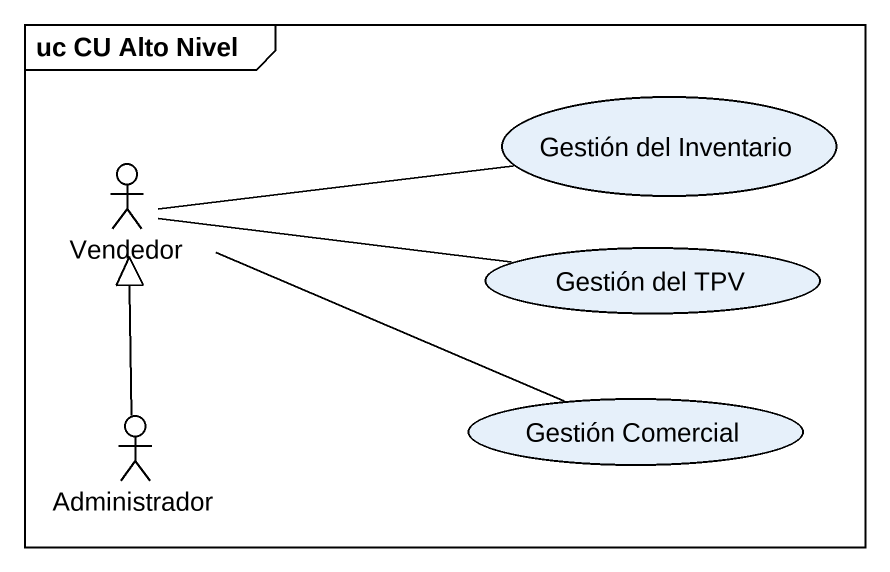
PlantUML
@startuml
mainframe uc CU Alto Nivel
actor Vendedor
usecase "Gestión del Inventario" as Gestión_del_Inventario
usecase "Gestión del TPV" as Gestión_del_TPV
usecase "Gestión Comercial" as Gestión_Comercial
actor Administrador
Vendedor -right- Gestión_del_Inventario
Vendedor -right- Gestión_del_TPV
Vendedor -right- Gestión_Comercial
Administrador -up-|> Vendedor
@enduml
